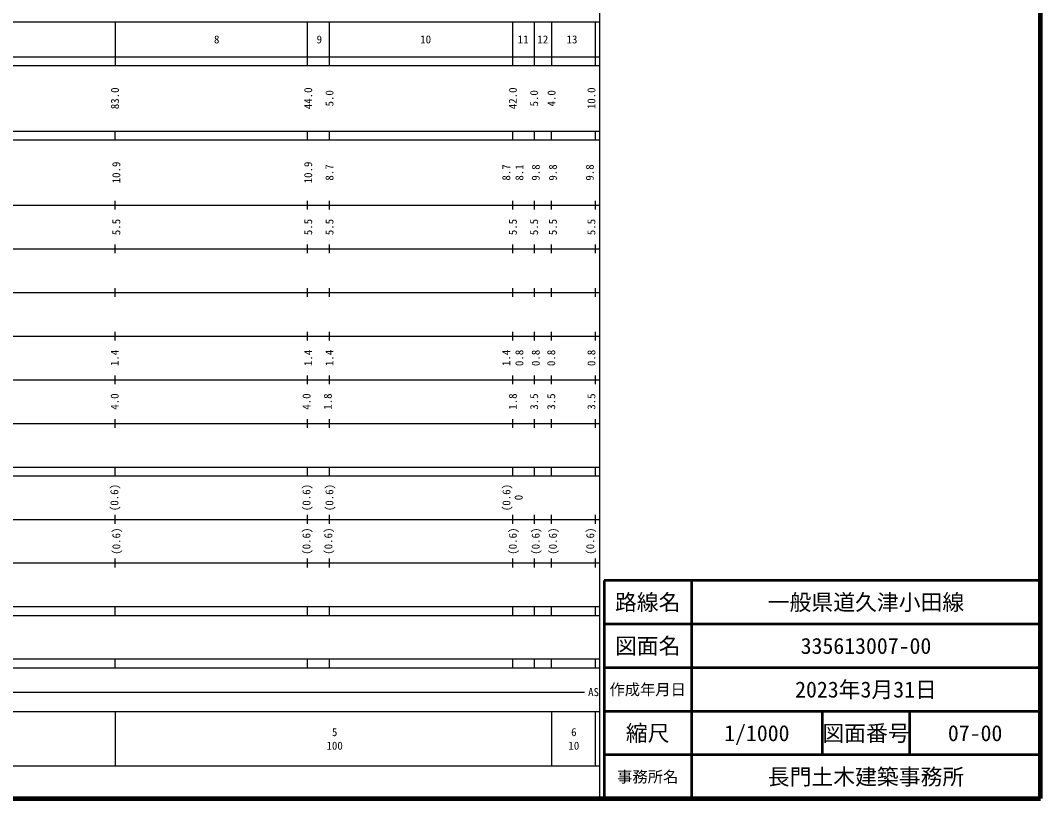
# Model space of a CAD drawing. Units: millimetres on the paper, enlarged 1000 times. Extents: x 40000 to 680000, y 20000 to 380000.
# Drawn here: x 446309 to 680000, y 20000 to 198357 of the extents above; entities that cross this region are included whole.
import ezdxf
from ezdxf.enums import TextEntityAlignment as Align

# ---------------------------------------------------------------- set-up
doc = ezdxf.new("R2010")
doc.units = ezdxf.units.MM
doc.header["$LTSCALE"] = 1000
for name, color, linetype, lineweight in [('M-TTL', 2, 'Continuous', 140), ('M-TTL-BAND', 7, 'Continuous', 25), ('M-TTL-FRAM', 2, 'Continuous', 50), ('M-TTL-LINE', 7, 'Continuous', 50), ('M-TTL-TXT', 7, 'Continuous', 13)]:
    doc.layers.add(name, color=color, linetype=linetype, lineweight=lineweight)
doc.styles.add('ＭＳ ゴシック', font='')
doc.styles.get('ＭＳ ゴシック').set_extended_font_data('MS Gothic')

msp = doc.modelspace()

# ---------------------------------------------------------------- linework, layer by layer
at = {"layer": 'M-TTL'}
for p, q in [((680000, 20000), (680000, 380000)), ((40000, 20000), (680000, 20000))]:
    msp.add_line(p, q, dxfattribs=at)
at = {"layer": 'M-TTL-BAND'}
for p, q in [((579000, 20000), (579000, 370000)), ((68000, 198000), (579000, 198000)), ((468000, 198000), (468000, 188000)), ((512000, 198000), (512000, 188000)), ((517000, 198000), (517000, 188000)), ((559000, 198000), (559000, 188000)), ((564000, 198000), (564000, 188000)), ((568000, 198000), (568000, 188000)), ((578000, 198000), (578000, 188000)), ((40000, 190000), (579000, 190000)), ((40000, 188000), (579000, 188000)), ((40000, 173000), (579000, 173000)), ((468000, 171000), (468000, 173000)), ((512000, 173000), (512000, 171000)), ((517000, 173000), (517000, 171000)), ((559000, 173000), (559000, 171000)), ((564000, 173000), (564000, 171000)), ((568000, 171000), (568000, 173000)), ((578000, 173000), (578000, 171000)), ((40000, 171000), (579000, 171000)), ((468000, 155000), (468000, 157000)), ((512000, 157000), (512000, 155000)), ((517000, 157000), (517000, 155000)), ((559000, 157000), (559000, 155000)), ((564000, 157000), (564000, 155000)), ((568000, 155000), (568000, 157000)), ((578000, 157000), (578000, 155000)), ((40000, 156000), (579000, 156000)), ((46000, 146000), (579000, 146000)), ((468000, 145000), (468000, 147000)), ((512000, 147000), (512000, 145000)), ((517000, 147000), (517000, 145000)), ((559000, 147000), (559000, 145000)), ((564000, 147000), (564000, 145000)), ((568000, 145000), (568000, 147000)), ((578000, 147000), (578000, 145000)), ((52000, 136000), (579000, 136000)), ((468000, 135000), (468000, 137000)), ((512000, 137000), (512000, 135000)), ((517000, 137000), (517000, 135000)), ((559000, 137000), (559000, 135000)), ((564000, 137000), (564000, 135000)), ((568000, 135000), (568000, 137000)), ((578000, 137000), (578000, 135000)), ((468000, 125000), (468000, 127000)), ((512000, 127000), (512000, 125000)), ((517000, 127000), (517000, 125000)), ((559000, 127000), (559000, 125000)), ((564000, 127000), (564000, 125000)), ((568000, 125000), (568000, 127000)), ((578000, 127000), (578000, 125000)), ((46000, 126000), (579000, 126000)), ((468000, 115000), (468000, 117000)), ((512000, 117000), (512000, 115000)), ((517000, 117000), (517000, 115000)), ((559000, 117000), (559000, 115000)), ((564000, 117000), (564000, 115000)), ((568000, 115000), (568000, 117000)), ((578000, 117000), (578000, 115000)), ((52000, 116000), (579000, 116000)), ((46000, 106000), (579000, 106000)), ((468000, 105000), (468000, 107000)), ((512000, 107000), (512000, 105000)), ((517000, 107000), (517000, 105000)), ((559000, 107000), (559000, 105000)), ((564000, 107000), (564000, 105000)), ((568000, 105000), (568000, 107000)), ((578000, 107000), (578000, 105000)), ((40000, 96000), (579000, 96000)), ((468000, 94000), (468000, 96000)), ((512000, 96000), (512000, 94000)), ((517000, 96000), (517000, 94000)), ((559000, 96000), (559000, 94000)), ((564000, 96000), (564000, 94000)), ((568000, 94000), (568000, 96000)), ((578000, 96000), (578000, 94000)), ((40000, 94000), (579000, 94000)), ((468000, 83000), (468000, 85000)), ((512000, 85000), (512000, 83000)), ((517000, 85000), (517000, 83000)), ((559000, 85000), (559000, 83000)), ((564000, 85000), (564000, 83000)), ((568000, 83000), (568000, 85000)), ((578000, 85000), (578000, 83000)), ((49000, 84000), (579000, 84000)), ((468000, 73000), (468000, 75000)), ((512000, 75000), (512000, 73000)), ((517000, 75000), (517000, 73000)), ((559000, 75000), (559000, 73000)), ((564000, 75000), (564000, 73000)), ((568000, 73000), (568000, 75000)), ((578000, 75000), (578000, 73000)), ((40000, 74000), (579000, 74000)), ((40000, 64000), (579000, 64000)), ((468000, 62000), (468000, 64000)), ((512000, 64000), (512000, 62000)), ((517000, 64000), (517000, 62000)), ((559000, 64000), (559000, 62000)), ((564000, 64000), (564000, 62000)), ((568000, 62000), (568000, 64000)), ((578000, 64000), (578000, 62000)), ((40000, 62000), (579000, 62000)), ((40000, 52000), (579000, 52000)), ((468000, 50000), (468000, 52000)), ((512000, 52000), (512000, 50000)), ((517000, 52000), (517000, 50000)), ((559000, 52000), (559000, 50000)), ((564000, 52000), (564000, 50000)), ((568000, 50000), (568000, 52000)), ((578000, 52000), (578000, 50000)), ((40000, 50000), (579000, 50000)), ((70805, 44406), (575523, 44406)), ((40000, 40000), (579000, 40000)), ((468000, 40000), (468000, 27500)), ((568000, 40000), (568000, 27500)), ((578000, 40000), (578000, 27500)), ((68000, 27500), (579000, 27500))]:
    msp.add_line(p, q, dxfattribs=at)
at = {"layer": 'M-TTL-FRAM'}
for p, q in [((680000, 70000), (580000, 70000)), ((580000, 70000), (580000, 20000))]:
    msp.add_line(p, q, dxfattribs=at)
at = {"layer": 'M-TTL-LINE'}
for p, q in [((600000, 70000), (600000, 20000)), ((680000, 60000), (580000, 60000)), ((680000, 50000), (580000, 50000)), ((680000, 40000), (580000, 40000)), ((630000, 40000), (630000, 30000)), ((650000, 40000), (650000, 30000)), ((680000, 30000), (580000, 30000))]:
    msp.add_line(p, q, dxfattribs=at)

# ---------------------------------------------------------------- texts
at = {"layer": 'M-TTL-BAND', "style": 'ＭＳ ゴシック'}
for s, p in [('8', (491271, 194000)), ('9', (514778, 194000)), ('10', (539140, 194000)), ('11', (561474, 194000)), ('12', (565984, 194000)), ('13', (572659, 194000)), ('AS', (577597, 44406)), ('5', (518288, 35238)), ('6', (573081, 35238)), ('100', (518288, 32131)), ('10', (573081, 32131))]:
    msp.add_text(s, height=1833, dxfattribs=at).set_placement(p, align=Align.MIDDLE_CENTER)
for s, p in [('83.0', (467964, 180500)), ('44.0', (512222, 180500)), ('42.0', (559099, 180500)), ('10.0', (577099, 180500)), ('5.0', (517097, 180500)), ('5.0', (563974, 180500)), ('4.0', (567964, 180500)), ('10.9', (468268, 163500)), ('10.9', (512222, 163500)), ('8.7', (517097, 163500)), ('8.7', (557599, 163500)), ('8.1', (560599, 163500)), ('9.8', (564349, 163500)), ('9.8', (568268, 163500)), ('9.8', (576724, 163500)), ('5.5', (468268, 151000)), ('5.5', (512222, 151000)), ('5.5', (517097, 151000)), ('5.5', (559099, 151000)), ('5.5', (563974, 151000)), ('5.5', (568268, 151000)), ('5.5', (577099, 151000)), ('1.4', (467893, 121000)), ('1.4', (512222, 121000)), ('1.4', (517097, 121000)), ('1.4', (557599, 121000)), ('0.8', (560599, 121000)), ('0.8', (564349, 121000)), ('0.8', (567893, 121000)), ('0.8', (577099, 121000)), ('4.0', (467893, 111000)), ('4.0', (511847, 111000)), ('1.8', (516722, 111000)), ('1.8', (559099, 111000)), ('3.5', (563974, 111000)), ('3.5', (567893, 111000)), ('3.5', (577099, 111000)), ('(0.6)', (467831, 89000)), ('(0.6)', (511831, 89000)), ('(0.6)', (517081, 89000)), ('(0.6)', (557635, 89000)), ('0', (560431, 89000)), ('(0.6)', (468268, 79000)), ('(0.6)', (511831, 79000)), ('(0.6)', (516831, 79000)), ('(0.6)', (559083, 79000)), ('(0.6)', (564333, 79000)), ('(0.6)', (568268, 79000)), ('(0.6)', (576834, 79000))]:
    msp.add_text(s, height=1833, rotation=90, dxfattribs=at).set_placement(p, align=Align.MIDDLE_CENTER)
at = {"layer": 'M-TTL-TXT', "style": 'ＭＳ ゴシック'}
for s, height, p in [('路線名', 3666, (590000, 65000)), ('一般県道久津小田線', 3666, (640000, 65000)), ('図面名', 3666, (590000, 55000)), ('335613007-00', 3666, (640000, 55000)), ('2023年3月31日', 3666, (640000, 45000)), ('作成年月日', 2566, (590000, 45000)), ('縮尺', 3666, (590000, 35000)), ('1/1000', 3666, (615000, 35000)), ('図面番号', 3666, (640000, 35000)), ('07-00', 3666, (665000, 35000)), ('事務所名', 2566, (590000, 25000)), ('長門土木建築事務所', 3666, (640000, 25000))]:
    msp.add_text(s, height=height, dxfattribs=at).set_placement(p, align=Align.MIDDLE_CENTER)

doc.saveas('drawing.dxf')
